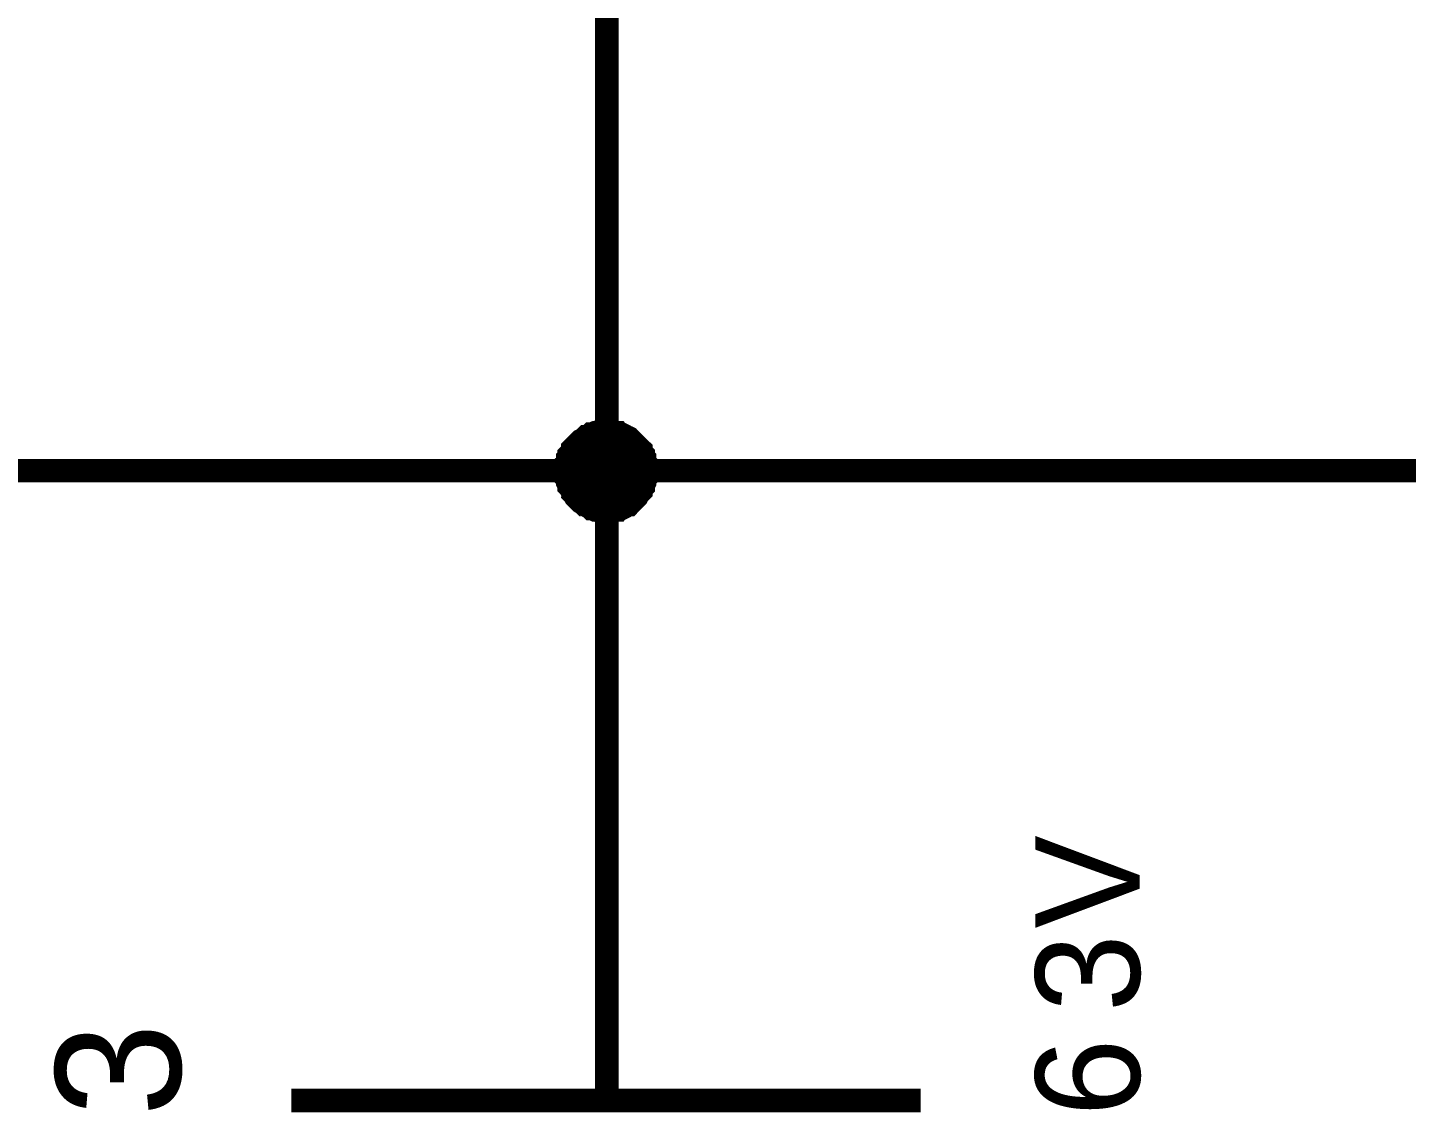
# Model space of a CAD drawing. Header units: millimetres. Extents: x 0 to 420, y 0 to 297.
# Drawn here: x 90.21 to 107.73, y 71.85 to 85.62 of the extents above; entities that cross this region are included whole.
import ezdxf

# ---------------------------------------------------------------- set-up
doc = ezdxf.new("R2010")
doc.units = ezdxf.units.MM
doc.layers.add('Sheet', color=255, linetype='Continuous')

msp = doc.modelspace()

# ---------------------------------------------------------------- linework, layer by layer
at = {"layer": 'Sheet'}
for points, const_width in [([(97.569, 87.497), (97.569, 84.997)], 0.3), ([(97.569, 84.997), (97.569, 79.996)], 0.3), ([(97.055, 79.996), (97.055, 80.029), (97.055, 80.046), (97.055, 80.079), (97.072, 80.095), (97.072, 80.128), (97.072, 80.145), (97.089, 80.162), (97.089, 80.195), (97.105, 80.211), (97.122, 80.228), (97.138, 80.261), (97.138, 80.277), (97.155, 80.294), (97.171, 80.311), (97.188, 80.327), (97.204, 80.344), (97.221, 80.36), (97.238, 80.377), (97.271, 80.393), (97.287, 80.41), (97.304, 80.426), (97.32, 80.426), (97.353, 80.443), (97.37, 80.46), (97.387, 80.46), (97.42, 80.476), (97.436, 80.476), (97.469, 80.476), (97.486, 80.493), (97.519, 80.493), (97.535, 80.493), (97.569, 80.493)], 0.3), ([(97.055, 79.996), (97.055, 80.029), (97.055, 80.046), (97.055, 80.079), (97.072, 80.095), (97.072, 80.128), (97.072, 80.145), (97.089, 80.162), (97.089, 80.195), (97.105, 80.211), (97.122, 80.228), (97.138, 80.261), (97.138, 80.277), (97.155, 80.294), (97.171, 80.311), (97.188, 80.327), (97.204, 80.344), (97.221, 80.36), (97.238, 80.377), (97.271, 80.393), (97.287, 80.41), (97.304, 80.426), (97.32, 80.426), (97.353, 80.443), (97.37, 80.46), (97.387, 80.46), (97.42, 80.476), (97.436, 80.476), (97.469, 80.476), (97.486, 80.493), (97.519, 80.493), (97.535, 80.493), (97.569, 80.493)], 0.3), ([(97.055, 79.996), (97.055, 80.029), (97.055, 80.046), (97.055, 80.079), (97.072, 80.095), (97.072, 80.128), (97.072, 80.145), (97.089, 80.162), (97.089, 80.195), (97.105, 80.211), (97.122, 80.228), (97.138, 80.261), (97.138, 80.277), (97.155, 80.294), (97.171, 80.311), (97.188, 80.327), (97.204, 80.344), (97.221, 80.36), (97.238, 80.377), (97.271, 80.393), (97.287, 80.41), (97.304, 80.426), (97.32, 80.426), (97.353, 80.443), (97.37, 80.46), (97.387, 80.46), (97.42, 80.476), (97.436, 80.476), (97.469, 80.476), (97.486, 80.493), (97.519, 80.493), (97.535, 80.493), (97.569, 80.493)], 0.3), ([(97.055, 79.996), (97.055, 80.029), (97.055, 80.046), (97.055, 80.079), (97.072, 80.095), (97.072, 80.128), (97.072, 80.145), (97.089, 80.162), (97.089, 80.195), (97.105, 80.211), (97.122, 80.228), (97.138, 80.261), (97.138, 80.277), (97.155, 80.294), (97.171, 80.311), (97.188, 80.327), (97.204, 80.344), (97.221, 80.36), (97.238, 80.377), (97.271, 80.393), (97.287, 80.41), (97.304, 80.426), (97.32, 80.426), (97.353, 80.443), (97.37, 80.46), (97.387, 80.46), (97.42, 80.476), (97.436, 80.476), (97.469, 80.476), (97.486, 80.493), (97.519, 80.493), (97.535, 80.493), (97.569, 80.493)], 0.3), ([(97.055, 79.996), (97.055, 80.029), (97.055, 80.046), (97.055, 80.079), (97.072, 80.095), (97.072, 80.128), (97.072, 80.145), (97.089, 80.162), (97.089, 80.195), (97.105, 80.211), (97.122, 80.228), (97.138, 80.261), (97.138, 80.277), (97.155, 80.294), (97.171, 80.311), (97.188, 80.327), (97.204, 80.344), (97.221, 80.36), (97.238, 80.377), (97.271, 80.393), (97.287, 80.41), (97.304, 80.426), (97.32, 80.426), (97.353, 80.443), (97.37, 80.46), (97.387, 80.46), (97.42, 80.476), (97.436, 80.476), (97.469, 80.476), (97.486, 80.493), (97.519, 80.493), (97.535, 80.493), (97.569, 80.493)], 0.3), ([(97.055, 79.996), (97.055, 80.029), (97.055, 80.046), (97.055, 80.079), (97.072, 80.095), (97.072, 80.128), (97.072, 80.145), (97.089, 80.162), (97.089, 80.195), (97.105, 80.211), (97.122, 80.228), (97.138, 80.261), (97.138, 80.277), (97.155, 80.294), (97.171, 80.311), (97.188, 80.327), (97.204, 80.344), (97.221, 80.36), (97.238, 80.377), (97.271, 80.393), (97.287, 80.41), (97.304, 80.426), (97.32, 80.426), (97.353, 80.443), (97.37, 80.46), (97.387, 80.46), (97.42, 80.476), (97.436, 80.476), (97.469, 80.476), (97.486, 80.493), (97.519, 80.493), (97.535, 80.493), (97.569, 80.493)], 0.3), ([(97.569, 80.493), (97.569, 80.493)], 0.3), ([(97.569, 80.493), (97.585, 80.493), (97.618, 80.493), (97.635, 80.493), (97.668, 80.476), (97.684, 80.476), (97.718, 80.476), (97.734, 80.46), (97.751, 80.46), (97.784, 80.443), (97.8, 80.426), (97.817, 80.426), (97.85, 80.41), (97.866, 80.393), (97.883, 80.377), (97.9, 80.36), (97.916, 80.344), (97.933, 80.327), (97.949, 80.311), (97.966, 80.294), (97.982, 80.277), (97.999, 80.261), (97.999, 80.228), (98.015, 80.211), (98.032, 80.195), (98.032, 80.162), (98.049, 80.145), (98.049, 80.128), (98.049, 80.095), (98.065, 80.079), (98.065, 80.046), (98.065, 80.029), (98.065, 79.996)], 0.3), ([(97.569, 80.493), (97.569, 80.493)], 0.3), ([(97.569, 80.493), (97.585, 80.493), (97.618, 80.493), (97.635, 80.493), (97.668, 80.476), (97.684, 80.476), (97.718, 80.476), (97.734, 80.46), (97.751, 80.46), (97.784, 80.443), (97.8, 80.426), (97.817, 80.426), (97.85, 80.41), (97.866, 80.393), (97.883, 80.377), (97.9, 80.36), (97.916, 80.344), (97.933, 80.327), (97.949, 80.311), (97.966, 80.294), (97.982, 80.277), (97.999, 80.261), (97.999, 80.228), (98.015, 80.211), (98.032, 80.195), (98.032, 80.162), (98.049, 80.145), (98.049, 80.128), (98.049, 80.095), (98.065, 80.079), (98.065, 80.046), (98.065, 80.029), (98.065, 79.996)], 0.3), ([(97.569, 80.493), (97.569, 80.493)], 0.3), ([(97.569, 80.493), (97.585, 80.493), (97.618, 80.493), (97.635, 80.493), (97.668, 80.476), (97.684, 80.476), (97.718, 80.476), (97.734, 80.46), (97.751, 80.46), (97.784, 80.443), (97.8, 80.426), (97.817, 80.426), (97.85, 80.41), (97.866, 80.393), (97.883, 80.377), (97.9, 80.36), (97.916, 80.344), (97.933, 80.327), (97.949, 80.311), (97.966, 80.294), (97.982, 80.277), (97.999, 80.261), (97.999, 80.228), (98.015, 80.211), (98.032, 80.195), (98.032, 80.162), (98.049, 80.145), (98.049, 80.128), (98.049, 80.095), (98.065, 80.079), (98.065, 80.046), (98.065, 80.029), (98.065, 79.996)], 0.3), ([(97.569, 80.493), (97.569, 80.493)], 0.3), ([(97.569, 80.493), (97.585, 80.493), (97.618, 80.493), (97.635, 80.493), (97.668, 80.476), (97.684, 80.476), (97.718, 80.476), (97.734, 80.46), (97.751, 80.46), (97.784, 80.443), (97.8, 80.426), (97.817, 80.426), (97.85, 80.41), (97.866, 80.393), (97.883, 80.377), (97.9, 80.36), (97.916, 80.344), (97.933, 80.327), (97.949, 80.311), (97.966, 80.294), (97.982, 80.277), (97.999, 80.261), (97.999, 80.228), (98.015, 80.211), (98.032, 80.195), (98.032, 80.162), (98.049, 80.145), (98.049, 80.128), (98.049, 80.095), (98.065, 80.079), (98.065, 80.046), (98.065, 80.029), (98.065, 79.996)], 0.3), ([(97.569, 80.493), (97.569, 80.493)], 0.3), ([(97.569, 80.493), (97.585, 80.493), (97.618, 80.493), (97.635, 80.493), (97.668, 80.476), (97.684, 80.476), (97.718, 80.476), (97.734, 80.46), (97.751, 80.46), (97.784, 80.443), (97.8, 80.426), (97.817, 80.426), (97.85, 80.41), (97.866, 80.393), (97.883, 80.377), (97.9, 80.36), (97.916, 80.344), (97.933, 80.327), (97.949, 80.311), (97.966, 80.294), (97.982, 80.277), (97.999, 80.261), (97.999, 80.228), (98.015, 80.211), (98.032, 80.195), (98.032, 80.162), (98.049, 80.145), (98.049, 80.128), (98.049, 80.095), (98.065, 80.079), (98.065, 80.046), (98.065, 80.029), (98.065, 79.996)], 0.3), ([(97.569, 80.493), (97.569, 80.493)], 0.3), ([(97.569, 80.493), (97.585, 80.493), (97.618, 80.493), (97.635, 80.493), (97.668, 80.476), (97.684, 80.476), (97.718, 80.476), (97.734, 80.46), (97.751, 80.46), (97.784, 80.443), (97.8, 80.426), (97.817, 80.426), (97.85, 80.41), (97.866, 80.393), (97.883, 80.377), (97.9, 80.36), (97.916, 80.344), (97.933, 80.327), (97.949, 80.311), (97.966, 80.294), (97.982, 80.277), (97.999, 80.261), (97.999, 80.228), (98.015, 80.211), (98.032, 80.195), (98.032, 80.162), (98.049, 80.145), (98.049, 80.128), (98.049, 80.095), (98.065, 80.079), (98.065, 80.046), (98.065, 80.029), (98.065, 79.996)], 0.3), ([(97.055, 79.996), (97.055, 80.029), (97.055, 80.046), (97.055, 80.079), (97.072, 80.095), (97.072, 80.128), (97.072, 80.145), (97.089, 80.162), (97.089, 80.195), (97.105, 80.211), (97.122, 80.228), (97.138, 80.261), (97.138, 80.277), (97.155, 80.294), (97.171, 80.311), (97.188, 80.327), (97.204, 80.344), (97.221, 80.36), (97.238, 80.377), (97.271, 80.393), (97.287, 80.41), (97.304, 80.426), (97.32, 80.426), (97.353, 80.443), (97.37, 80.46), (97.387, 80.46), (97.42, 80.476), (97.436, 80.476), (97.469, 80.476), (97.486, 80.493), (97.519, 80.493), (97.535, 80.493), (97.569, 80.493)], 0.0991), ([(97.055, 79.996), (97.055, 80.029), (97.055, 80.046), (97.055, 80.079), (97.072, 80.095), (97.072, 80.128), (97.072, 80.145), (97.089, 80.162), (97.089, 80.195), (97.105, 80.211), (97.122, 80.228), (97.138, 80.261), (97.138, 80.277), (97.155, 80.294), (97.171, 80.311), (97.188, 80.327), (97.204, 80.344), (97.221, 80.36), (97.238, 80.377), (97.271, 80.393), (97.287, 80.41), (97.304, 80.426), (97.32, 80.426), (97.353, 80.443), (97.37, 80.46), (97.387, 80.46), (97.42, 80.476), (97.436, 80.476), (97.469, 80.476), (97.486, 80.493), (97.519, 80.493), (97.535, 80.493), (97.569, 80.493)], 0.0991), ([(97.055, 79.996), (97.055, 80.029), (97.055, 80.046), (97.055, 80.079), (97.072, 80.095), (97.072, 80.128), (97.072, 80.145), (97.089, 80.162), (97.089, 80.195), (97.105, 80.211), (97.122, 80.228), (97.138, 80.261), (97.138, 80.277), (97.155, 80.294), (97.171, 80.311), (97.188, 80.327), (97.204, 80.344), (97.221, 80.36), (97.238, 80.377), (97.271, 80.393), (97.287, 80.41), (97.304, 80.426), (97.32, 80.426), (97.353, 80.443), (97.37, 80.46), (97.387, 80.46), (97.42, 80.476), (97.436, 80.476), (97.469, 80.476), (97.486, 80.493), (97.519, 80.493), (97.535, 80.493), (97.569, 80.493)], 0.0991), ([(97.055, 79.996), (97.055, 80.029), (97.055, 80.046), (97.055, 80.079), (97.072, 80.095), (97.072, 80.128), (97.072, 80.145), (97.089, 80.162), (97.089, 80.195), (97.105, 80.211), (97.122, 80.228), (97.138, 80.261), (97.138, 80.277), (97.155, 80.294), (97.171, 80.311), (97.188, 80.327), (97.204, 80.344), (97.221, 80.36), (97.238, 80.377), (97.271, 80.393), (97.287, 80.41), (97.304, 80.426), (97.32, 80.426), (97.353, 80.443), (97.37, 80.46), (97.387, 80.46), (97.42, 80.476), (97.436, 80.476), (97.469, 80.476), (97.486, 80.493), (97.519, 80.493), (97.535, 80.493), (97.569, 80.493)], 0.0991), ([(97.055, 79.996), (97.055, 80.029), (97.055, 80.046), (97.055, 80.079), (97.072, 80.095), (97.072, 80.128), (97.072, 80.145), (97.089, 80.162), (97.089, 80.195), (97.105, 80.211), (97.122, 80.228), (97.138, 80.261), (97.138, 80.277), (97.155, 80.294), (97.171, 80.311), (97.188, 80.327), (97.204, 80.344), (97.221, 80.36), (97.238, 80.377), (97.271, 80.393), (97.287, 80.41), (97.304, 80.426), (97.32, 80.426), (97.353, 80.443), (97.37, 80.46), (97.387, 80.46), (97.42, 80.476), (97.436, 80.476), (97.469, 80.476), (97.486, 80.493), (97.519, 80.493), (97.535, 80.493), (97.569, 80.493)], 0.0991), ([(97.055, 79.996), (97.055, 80.029), (97.055, 80.046), (97.055, 80.079), (97.072, 80.095), (97.072, 80.128), (97.072, 80.145), (97.089, 80.162), (97.089, 80.195), (97.105, 80.211), (97.122, 80.228), (97.138, 80.261), (97.138, 80.277), (97.155, 80.294), (97.171, 80.311), (97.188, 80.327), (97.204, 80.344), (97.221, 80.36), (97.238, 80.377), (97.271, 80.393), (97.287, 80.41), (97.304, 80.426), (97.32, 80.426), (97.353, 80.443), (97.37, 80.46), (97.387, 80.46), (97.42, 80.476), (97.436, 80.476), (97.469, 80.476), (97.486, 80.493), (97.519, 80.493), (97.535, 80.493), (97.569, 80.493)], 0.0991), ([(97.569, 80.493), (97.569, 80.493)], 0.0991), ([(97.569, 80.493), (97.585, 80.493), (97.618, 80.493), (97.635, 80.493), (97.668, 80.476), (97.684, 80.476), (97.718, 80.476), (97.734, 80.46), (97.751, 80.46), (97.784, 80.443), (97.8, 80.426), (97.817, 80.426), (97.85, 80.41), (97.866, 80.393), (97.883, 80.377), (97.9, 80.36), (97.916, 80.344), (97.933, 80.327), (97.949, 80.311), (97.966, 80.294), (97.982, 80.277), (97.999, 80.261), (97.999, 80.228), (98.015, 80.211), (98.032, 80.195), (98.032, 80.162), (98.049, 80.145), (98.049, 80.128), (98.049, 80.095), (98.065, 80.079), (98.065, 80.046), (98.065, 80.029), (98.065, 79.996)], 0.0991), ([(97.569, 80.493), (97.569, 80.493)], 0.0991), ([(97.569, 80.493), (97.585, 80.493), (97.618, 80.493), (97.635, 80.493), (97.668, 80.476), (97.684, 80.476), (97.718, 80.476), (97.734, 80.46), (97.751, 80.46), (97.784, 80.443), (97.8, 80.426), (97.817, 80.426), (97.85, 80.41), (97.866, 80.393), (97.883, 80.377), (97.9, 80.36), (97.916, 80.344), (97.933, 80.327), (97.949, 80.311), (97.966, 80.294), (97.982, 80.277), (97.999, 80.261), (97.999, 80.228), (98.015, 80.211), (98.032, 80.195), (98.032, 80.162), (98.049, 80.145), (98.049, 80.128), (98.049, 80.095), (98.065, 80.079), (98.065, 80.046), (98.065, 80.029), (98.065, 79.996)], 0.0991), ([(97.569, 80.493), (97.569, 80.493)], 0.0991), ([(97.569, 80.493), (97.585, 80.493), (97.618, 80.493), (97.635, 80.493), (97.668, 80.476), (97.684, 80.476), (97.718, 80.476), (97.734, 80.46), (97.751, 80.46), (97.784, 80.443), (97.8, 80.426), (97.817, 80.426), (97.85, 80.41), (97.866, 80.393), (97.883, 80.377), (97.9, 80.36), (97.916, 80.344), (97.933, 80.327), (97.949, 80.311), (97.966, 80.294), (97.982, 80.277), (97.999, 80.261), (97.999, 80.228), (98.015, 80.211), (98.032, 80.195), (98.032, 80.162), (98.049, 80.145), (98.049, 80.128), (98.049, 80.095), (98.065, 80.079), (98.065, 80.046), (98.065, 80.029), (98.065, 79.996)], 0.0991), ([(97.569, 80.493), (97.569, 80.493)], 0.0991), ([(97.569, 80.493), (97.585, 80.493), (97.618, 80.493), (97.635, 80.493), (97.668, 80.476), (97.684, 80.476), (97.718, 80.476), (97.734, 80.46), (97.751, 80.46), (97.784, 80.443), (97.8, 80.426), (97.817, 80.426), (97.85, 80.41), (97.866, 80.393), (97.883, 80.377), (97.9, 80.36), (97.916, 80.344), (97.933, 80.327), (97.949, 80.311), (97.966, 80.294), (97.982, 80.277), (97.999, 80.261), (97.999, 80.228), (98.015, 80.211), (98.032, 80.195), (98.032, 80.162), (98.049, 80.145), (98.049, 80.128), (98.049, 80.095), (98.065, 80.079), (98.065, 80.046), (98.065, 80.029), (98.065, 79.996)], 0.0991), ([(97.569, 80.493), (97.569, 80.493)], 0.0991), ([(97.569, 80.493), (97.585, 80.493), (97.618, 80.493), (97.635, 80.493), (97.668, 80.476), (97.684, 80.476), (97.718, 80.476), (97.734, 80.46), (97.751, 80.46), (97.784, 80.443), (97.8, 80.426), (97.817, 80.426), (97.85, 80.41), (97.866, 80.393), (97.883, 80.377), (97.9, 80.36), (97.916, 80.344), (97.933, 80.327), (97.949, 80.311), (97.966, 80.294), (97.982, 80.277), (97.999, 80.261), (97.999, 80.228), (98.015, 80.211), (98.032, 80.195), (98.032, 80.162), (98.049, 80.145), (98.049, 80.128), (98.049, 80.095), (98.065, 80.079), (98.065, 80.046), (98.065, 80.029), (98.065, 79.996)], 0.0991), ([(97.569, 80.493), (97.569, 80.493)], 0.0991), ([(97.569, 80.493), (97.585, 80.493), (97.618, 80.493), (97.635, 80.493), (97.668, 80.476), (97.684, 80.476), (97.718, 80.476), (97.734, 80.46), (97.751, 80.46), (97.784, 80.443), (97.8, 80.426), (97.817, 80.426), (97.85, 80.41), (97.866, 80.393), (97.883, 80.377), (97.9, 80.36), (97.916, 80.344), (97.933, 80.327), (97.949, 80.311), (97.966, 80.294), (97.982, 80.277), (97.999, 80.261), (97.999, 80.228), (98.015, 80.211), (98.032, 80.195), (98.032, 80.162), (98.049, 80.145), (98.049, 80.128), (98.049, 80.095), (98.065, 80.079), (98.065, 80.046), (98.065, 80.029), (98.065, 79.996)], 0.0991), ([(97.569, 74.995), (97.569, 79.996), (72.576, 79.996)], 0.3), ([(97.569, 79.483), (97.535, 79.483), (97.519, 79.483), (97.486, 79.483), (97.469, 79.499), (97.436, 79.499), (97.42, 79.499), (97.387, 79.516), (97.37, 79.516), (97.353, 79.532), (97.32, 79.549), (97.304, 79.565), (97.287, 79.565), (97.271, 79.582), (97.238, 79.599), (97.221, 79.615), (97.204, 79.632), (97.188, 79.648), (97.171, 79.665), (97.155, 79.698), (97.138, 79.714), (97.138, 79.731), (97.122, 79.748), (97.105, 79.781), (97.089, 79.797), (97.089, 79.814), (97.072, 79.847), (97.072, 79.863), (97.072, 79.897), (97.055, 79.913), (97.055, 79.946), (97.055, 79.963), (97.055, 79.996)], 0.3), ([(97.055, 79.996), (97.055, 79.996)], 0.3), ([(97.569, 79.483), (97.535, 79.483), (97.519, 79.483), (97.486, 79.483), (97.469, 79.499), (97.436, 79.499), (97.42, 79.499), (97.387, 79.516), (97.37, 79.516), (97.353, 79.532), (97.32, 79.549), (97.304, 79.565), (97.287, 79.565), (97.271, 79.582), (97.238, 79.599), (97.221, 79.615), (97.204, 79.632), (97.188, 79.648), (97.171, 79.665), (97.155, 79.698), (97.138, 79.714), (97.138, 79.731), (97.122, 79.748), (97.105, 79.781), (97.089, 79.797), (97.089, 79.814), (97.072, 79.847), (97.072, 79.863), (97.072, 79.897), (97.055, 79.913), (97.055, 79.946), (97.055, 79.963), (97.055, 79.996)], 0.3), ([(97.055, 79.996), (97.055, 79.996)], 0.3), ([(97.569, 79.483), (97.535, 79.483), (97.519, 79.483), (97.486, 79.483), (97.469, 79.499), (97.436, 79.499), (97.42, 79.499), (97.387, 79.516), (97.37, 79.516), (97.353, 79.532), (97.32, 79.549), (97.304, 79.565), (97.287, 79.565), (97.271, 79.582), (97.238, 79.599), (97.221, 79.615), (97.204, 79.632), (97.188, 79.648), (97.171, 79.665), (97.155, 79.698), (97.138, 79.714), (97.138, 79.731), (97.122, 79.748), (97.105, 79.781), (97.089, 79.797), (97.089, 79.814), (97.072, 79.847), (97.072, 79.863), (97.072, 79.897), (97.055, 79.913), (97.055, 79.946), (97.055, 79.963), (97.055, 79.996)], 0.3), ([(97.055, 79.996), (97.055, 79.996)], 0.3), ([(97.569, 79.483), (97.535, 79.483), (97.519, 79.483), (97.486, 79.483), (97.469, 79.499), (97.436, 79.499), (97.42, 79.499), (97.387, 79.516), (97.37, 79.516), (97.353, 79.532), (97.32, 79.549), (97.304, 79.565), (97.287, 79.565), (97.271, 79.582), (97.238, 79.599), (97.221, 79.615), (97.204, 79.632), (97.188, 79.648), (97.171, 79.665), (97.155, 79.698), (97.138, 79.714), (97.138, 79.731), (97.122, 79.748), (97.105, 79.781), (97.089, 79.797), (97.089, 79.814), (97.072, 79.847), (97.072, 79.863), (97.072, 79.897), (97.055, 79.913), (97.055, 79.946), (97.055, 79.963), (97.055, 79.996)], 0.3), ([(97.055, 79.996), (97.055, 79.996)], 0.3), ([(97.569, 79.483), (97.535, 79.483), (97.519, 79.483), (97.486, 79.483), (97.469, 79.499), (97.436, 79.499), (97.42, 79.499), (97.387, 79.516), (97.37, 79.516), (97.353, 79.532), (97.32, 79.549), (97.304, 79.565), (97.287, 79.565), (97.271, 79.582), (97.238, 79.599), (97.221, 79.615), (97.204, 79.632), (97.188, 79.648), (97.171, 79.665), (97.155, 79.698), (97.138, 79.714), (97.138, 79.731), (97.122, 79.748), (97.105, 79.781), (97.089, 79.797), (97.089, 79.814), (97.072, 79.847), (97.072, 79.863), (97.072, 79.897), (97.055, 79.913), (97.055, 79.946), (97.055, 79.963), (97.055, 79.996)], 0.3), ([(97.055, 79.996), (97.055, 79.996)], 0.3), ([(97.569, 79.483), (97.535, 79.483), (97.519, 79.483), (97.486, 79.483), (97.469, 79.499), (97.436, 79.499), (97.42, 79.499), (97.387, 79.516), (97.37, 79.516), (97.353, 79.532), (97.32, 79.549), (97.304, 79.565), (97.287, 79.565), (97.271, 79.582), (97.238, 79.599), (97.221, 79.615), (97.204, 79.632), (97.188, 79.648), (97.171, 79.665), (97.155, 79.698), (97.138, 79.714), (97.138, 79.731), (97.122, 79.748), (97.105, 79.781), (97.089, 79.797), (97.089, 79.814), (97.072, 79.847), (97.072, 79.863), (97.072, 79.897), (97.055, 79.913), (97.055, 79.946), (97.055, 79.963), (97.055, 79.996)], 0.3), ([(97.055, 79.996), (97.055, 79.996)], 0.3), ([(97.569, 79.483), (97.535, 79.483), (97.519, 79.483), (97.486, 79.483), (97.469, 79.499), (97.436, 79.499), (97.42, 79.499), (97.387, 79.516), (97.37, 79.516), (97.353, 79.532), (97.32, 79.549), (97.304, 79.565), (97.287, 79.565), (97.271, 79.582), (97.238, 79.599), (97.221, 79.615), (97.204, 79.632), (97.188, 79.648), (97.171, 79.665), (97.155, 79.698), (97.138, 79.714), (97.138, 79.731), (97.122, 79.748), (97.105, 79.781), (97.089, 79.797), (97.089, 79.814), (97.072, 79.847), (97.072, 79.863), (97.072, 79.897), (97.055, 79.913), (97.055, 79.946), (97.055, 79.963), (97.055, 79.996)], 0.0991), ([(97.055, 79.996), (97.055, 79.996)], 0.0991), ([(97.569, 79.483), (97.535, 79.483), (97.519, 79.483), (97.486, 79.483), (97.469, 79.499), (97.436, 79.499), (97.42, 79.499), (97.387, 79.516), (97.37, 79.516), (97.353, 79.532), (97.32, 79.549), (97.304, 79.565), (97.287, 79.565), (97.271, 79.582), (97.238, 79.599), (97.221, 79.615), (97.204, 79.632), (97.188, 79.648), (97.171, 79.665), (97.155, 79.698), (97.138, 79.714), (97.138, 79.731), (97.122, 79.748), (97.105, 79.781), (97.089, 79.797), (97.089, 79.814), (97.072, 79.847), (97.072, 79.863), (97.072, 79.897), (97.055, 79.913), (97.055, 79.946), (97.055, 79.963), (97.055, 79.996)], 0.0991), ([(97.055, 79.996), (97.055, 79.996)], 0.0991), ([(97.569, 79.483), (97.535, 79.483), (97.519, 79.483), (97.486, 79.483), (97.469, 79.499), (97.436, 79.499), (97.42, 79.499), (97.387, 79.516), (97.37, 79.516), (97.353, 79.532), (97.32, 79.549), (97.304, 79.565), (97.287, 79.565), (97.271, 79.582), (97.238, 79.599), (97.221, 79.615), (97.204, 79.632), (97.188, 79.648), (97.171, 79.665), (97.155, 79.698), (97.138, 79.714), (97.138, 79.731), (97.122, 79.748), (97.105, 79.781), (97.089, 79.797), (97.089, 79.814), (97.072, 79.847), (97.072, 79.863), (97.072, 79.897), (97.055, 79.913), (97.055, 79.946), (97.055, 79.963), (97.055, 79.996)], 0.0991), ([(97.055, 79.996), (97.055, 79.996)], 0.0991), ([(97.569, 79.483), (97.535, 79.483), (97.519, 79.483), (97.486, 79.483), (97.469, 79.499), (97.436, 79.499), (97.42, 79.499), (97.387, 79.516), (97.37, 79.516), (97.353, 79.532), (97.32, 79.549), (97.304, 79.565), (97.287, 79.565), (97.271, 79.582), (97.238, 79.599), (97.221, 79.615), (97.204, 79.632), (97.188, 79.648), (97.171, 79.665), (97.155, 79.698), (97.138, 79.714), (97.138, 79.731), (97.122, 79.748), (97.105, 79.781), (97.089, 79.797), (97.089, 79.814), (97.072, 79.847), (97.072, 79.863), (97.072, 79.897), (97.055, 79.913), (97.055, 79.946), (97.055, 79.963), (97.055, 79.996)], 0.0991), ([(97.055, 79.996), (97.055, 79.996)], 0.0991), ([(97.569, 79.483), (97.535, 79.483), (97.519, 79.483), (97.486, 79.483), (97.469, 79.499), (97.436, 79.499), (97.42, 79.499), (97.387, 79.516), (97.37, 79.516), (97.353, 79.532), (97.32, 79.549), (97.304, 79.565), (97.287, 79.565), (97.271, 79.582), (97.238, 79.599), (97.221, 79.615), (97.204, 79.632), (97.188, 79.648), (97.171, 79.665), (97.155, 79.698), (97.138, 79.714), (97.138, 79.731), (97.122, 79.748), (97.105, 79.781), (97.089, 79.797), (97.089, 79.814), (97.072, 79.847), (97.072, 79.863), (97.072, 79.897), (97.055, 79.913), (97.055, 79.946), (97.055, 79.963), (97.055, 79.996)], 0.0991), ([(97.055, 79.996), (97.055, 79.996)], 0.0991), ([(97.569, 79.483), (97.535, 79.483), (97.519, 79.483), (97.486, 79.483), (97.469, 79.499), (97.436, 79.499), (97.42, 79.499), (97.387, 79.516), (97.37, 79.516), (97.353, 79.532), (97.32, 79.549), (97.304, 79.565), (97.287, 79.565), (97.271, 79.582), (97.238, 79.599), (97.221, 79.615), (97.204, 79.632), (97.188, 79.648), (97.171, 79.665), (97.155, 79.698), (97.138, 79.714), (97.138, 79.731), (97.122, 79.748), (97.105, 79.781), (97.089, 79.797), (97.089, 79.814), (97.072, 79.847), (97.072, 79.863), (97.072, 79.897), (97.055, 79.913), (97.055, 79.946), (97.055, 79.963), (97.055, 79.996)], 0.0991), ([(97.055, 79.996), (97.055, 79.996)], 0.0991), ([(97.569, 79.996), (132.541, 79.996)], 0.3), ([(98.065, 79.996), (98.065, 79.963), (98.065, 79.946), (98.065, 79.913), (98.049, 79.897), (98.049, 79.863), (98.049, 79.847), (98.032, 79.814), (98.032, 79.797), (98.015, 79.781), (97.999, 79.748), (97.999, 79.731), (97.982, 79.714), (97.966, 79.698), (97.949, 79.665), (97.933, 79.648), (97.916, 79.632), (97.9, 79.615), (97.883, 79.599), (97.866, 79.582), (97.85, 79.565), (97.817, 79.565), (97.8, 79.549), (97.784, 79.532), (97.751, 79.516), (97.734, 79.516), (97.718, 79.499), (97.684, 79.499), (97.668, 79.499), (97.635, 79.483), (97.618, 79.483), (97.585, 79.483), (97.569, 79.483)], 0.3), ([(98.065, 79.996), (98.065, 79.963), (98.065, 79.946), (98.065, 79.913), (98.049, 79.897), (98.049, 79.863), (98.049, 79.847), (98.032, 79.814), (98.032, 79.797), (98.015, 79.781), (97.999, 79.748), (97.999, 79.731), (97.982, 79.714), (97.966, 79.698), (97.949, 79.665), (97.933, 79.648), (97.916, 79.632), (97.9, 79.615), (97.883, 79.599), (97.866, 79.582), (97.85, 79.565), (97.817, 79.565), (97.8, 79.549), (97.784, 79.532), (97.751, 79.516), (97.734, 79.516), (97.718, 79.499), (97.684, 79.499), (97.668, 79.499), (97.635, 79.483), (97.618, 79.483), (97.585, 79.483), (97.569, 79.483)], 0.3), ([(98.065, 79.996), (98.065, 79.963), (98.065, 79.946), (98.065, 79.913), (98.049, 79.897), (98.049, 79.863), (98.049, 79.847), (98.032, 79.814), (98.032, 79.797), (98.015, 79.781), (97.999, 79.748), (97.999, 79.731), (97.982, 79.714), (97.966, 79.698), (97.949, 79.665), (97.933, 79.648), (97.916, 79.632), (97.9, 79.615), (97.883, 79.599), (97.866, 79.582), (97.85, 79.565), (97.817, 79.565), (97.8, 79.549), (97.784, 79.532), (97.751, 79.516), (97.734, 79.516), (97.718, 79.499), (97.684, 79.499), (97.668, 79.499), (97.635, 79.483), (97.618, 79.483), (97.585, 79.483), (97.569, 79.483)], 0.3), ([(98.065, 79.996), (98.065, 79.963), (98.065, 79.946), (98.065, 79.913), (98.049, 79.897), (98.049, 79.863), (98.049, 79.847), (98.032, 79.814), (98.032, 79.797), (98.015, 79.781), (97.999, 79.748), (97.999, 79.731), (97.982, 79.714), (97.966, 79.698), (97.949, 79.665), (97.933, 79.648), (97.916, 79.632), (97.9, 79.615), (97.883, 79.599), (97.866, 79.582), (97.85, 79.565), (97.817, 79.565), (97.8, 79.549), (97.784, 79.532), (97.751, 79.516), (97.734, 79.516), (97.718, 79.499), (97.684, 79.499), (97.668, 79.499), (97.635, 79.483), (97.618, 79.483), (97.585, 79.483), (97.569, 79.483)], 0.3), ([(98.065, 79.996), (98.065, 79.963), (98.065, 79.946), (98.065, 79.913), (98.049, 79.897), (98.049, 79.863), (98.049, 79.847), (98.032, 79.814), (98.032, 79.797), (98.015, 79.781), (97.999, 79.748), (97.999, 79.731), (97.982, 79.714), (97.966, 79.698), (97.949, 79.665), (97.933, 79.648), (97.916, 79.632), (97.9, 79.615), (97.883, 79.599), (97.866, 79.582), (97.85, 79.565), (97.817, 79.565), (97.8, 79.549), (97.784, 79.532), (97.751, 79.516), (97.734, 79.516), (97.718, 79.499), (97.684, 79.499), (97.668, 79.499), (97.635, 79.483), (97.618, 79.483), (97.585, 79.483), (97.569, 79.483)], 0.3), ([(98.065, 79.996), (98.065, 79.963), (98.065, 79.946), (98.065, 79.913), (98.049, 79.897), (98.049, 79.863), (98.049, 79.847), (98.032, 79.814), (98.032, 79.797), (98.015, 79.781), (97.999, 79.748), (97.999, 79.731), (97.982, 79.714), (97.966, 79.698), (97.949, 79.665), (97.933, 79.648), (97.916, 79.632), (97.9, 79.615), (97.883, 79.599), (97.866, 79.582), (97.85, 79.565), (97.817, 79.565), (97.8, 79.549), (97.784, 79.532), (97.751, 79.516), (97.734, 79.516), (97.718, 79.499), (97.684, 79.499), (97.668, 79.499), (97.635, 79.483), (97.618, 79.483), (97.585, 79.483), (97.569, 79.483)], 0.3), ([(98.065, 79.996), (98.065, 79.963), (98.065, 79.946), (98.065, 79.913), (98.049, 79.897), (98.049, 79.863), (98.049, 79.847), (98.032, 79.814), (98.032, 79.797), (98.015, 79.781), (97.999, 79.748), (97.999, 79.731), (97.982, 79.714), (97.966, 79.698), (97.949, 79.665), (97.933, 79.648), (97.916, 79.632), (97.9, 79.615), (97.883, 79.599), (97.866, 79.582), (97.85, 79.565), (97.817, 79.565), (97.8, 79.549), (97.784, 79.532), (97.751, 79.516), (97.734, 79.516), (97.718, 79.499), (97.684, 79.499), (97.668, 79.499), (97.635, 79.483), (97.618, 79.483), (97.585, 79.483), (97.569, 79.483)], 0.0991), ([(98.065, 79.996), (98.065, 79.963), (98.065, 79.946), (98.065, 79.913), (98.049, 79.897), (98.049, 79.863), (98.049, 79.847), (98.032, 79.814), (98.032, 79.797), (98.015, 79.781), (97.999, 79.748), (97.999, 79.731), (97.982, 79.714), (97.966, 79.698), (97.949, 79.665), (97.933, 79.648), (97.916, 79.632), (97.9, 79.615), (97.883, 79.599), (97.866, 79.582), (97.85, 79.565), (97.817, 79.565), (97.8, 79.549), (97.784, 79.532), (97.751, 79.516), (97.734, 79.516), (97.718, 79.499), (97.684, 79.499), (97.668, 79.499), (97.635, 79.483), (97.618, 79.483), (97.585, 79.483), (97.569, 79.483)], 0.0991), ([(98.065, 79.996), (98.065, 79.963), (98.065, 79.946), (98.065, 79.913), (98.049, 79.897), (98.049, 79.863), (98.049, 79.847), (98.032, 79.814), (98.032, 79.797), (98.015, 79.781), (97.999, 79.748), (97.999, 79.731), (97.982, 79.714), (97.966, 79.698), (97.949, 79.665), (97.933, 79.648), (97.916, 79.632), (97.9, 79.615), (97.883, 79.599), (97.866, 79.582), (97.85, 79.565), (97.817, 79.565), (97.8, 79.549), (97.784, 79.532), (97.751, 79.516), (97.734, 79.516), (97.718, 79.499), (97.684, 79.499), (97.668, 79.499), (97.635, 79.483), (97.618, 79.483), (97.585, 79.483), (97.569, 79.483)], 0.0991), ([(98.065, 79.996), (98.065, 79.963), (98.065, 79.946), (98.065, 79.913), (98.049, 79.897), (98.049, 79.863), (98.049, 79.847), (98.032, 79.814), (98.032, 79.797), (98.015, 79.781), (97.999, 79.748), (97.999, 79.731), (97.982, 79.714), (97.966, 79.698), (97.949, 79.665), (97.933, 79.648), (97.916, 79.632), (97.9, 79.615), (97.883, 79.599), (97.866, 79.582), (97.85, 79.565), (97.817, 79.565), (97.8, 79.549), (97.784, 79.532), (97.751, 79.516), (97.734, 79.516), (97.718, 79.499), (97.684, 79.499), (97.668, 79.499), (97.635, 79.483), (97.618, 79.483), (97.585, 79.483), (97.569, 79.483)], 0.0991), ([(98.065, 79.996), (98.065, 79.963), (98.065, 79.946), (98.065, 79.913), (98.049, 79.897), (98.049, 79.863), (98.049, 79.847), (98.032, 79.814), (98.032, 79.797), (98.015, 79.781), (97.999, 79.748), (97.999, 79.731), (97.982, 79.714), (97.966, 79.698), (97.949, 79.665), (97.933, 79.648), (97.916, 79.632), (97.9, 79.615), (97.883, 79.599), (97.866, 79.582), (97.85, 79.565), (97.817, 79.565), (97.8, 79.549), (97.784, 79.532), (97.751, 79.516), (97.734, 79.516), (97.718, 79.499), (97.684, 79.499), (97.668, 79.499), (97.635, 79.483), (97.618, 79.483), (97.585, 79.483), (97.569, 79.483)], 0.0991), ([(98.065, 79.996), (98.065, 79.963), (98.065, 79.946), (98.065, 79.913), (98.049, 79.897), (98.049, 79.863), (98.049, 79.847), (98.032, 79.814), (98.032, 79.797), (98.015, 79.781), (97.999, 79.748), (97.999, 79.731), (97.982, 79.714), (97.966, 79.698), (97.949, 79.665), (97.933, 79.648), (97.916, 79.632), (97.9, 79.615), (97.883, 79.599), (97.866, 79.582), (97.85, 79.565), (97.817, 79.565), (97.8, 79.549), (97.784, 79.532), (97.751, 79.516), (97.734, 79.516), (97.718, 79.499), (97.684, 79.499), (97.668, 79.499), (97.635, 79.483), (97.618, 79.483), (97.585, 79.483), (97.569, 79.483)], 0.0991), ([(98.065, 79.996), (98.065, 79.996), (98.065, 79.996), (98.065, 79.996), (98.065, 79.996), (98.065, 79.996), (98.065, 79.996), (98.065, 79.996), (98.065, 79.996), (98.065, 79.996), (98.065, 79.996), (98.065, 79.996), (98.065, 79.996), (98.065, 79.996), (98.065, 79.996), (98.065, 79.996), (98.065, 79.996), (98.065, 79.996), (98.065, 79.996), (98.065, 79.996), (98.065, 79.996), (98.065, 79.996), (98.065, 79.996), (98.065, 79.996), (98.065, 79.996), (98.065, 79.996), (98.065, 79.996), (98.065, 79.996), (98.065, 79.996), (98.065, 79.996), (98.065, 79.996), (98.065, 79.996), (98.065, 79.996)], 0.3), ([(98.065, 79.996), (98.065, 79.996)], 0.3), ([(98.065, 79.996), (98.065, 79.996), (98.065, 79.996), (98.065, 79.996), (98.065, 79.996), (98.065, 79.996), (98.065, 79.996), (98.065, 79.996), (98.065, 79.996), (98.065, 79.996), (98.065, 79.996), (98.065, 79.996), (98.065, 79.996), (98.065, 79.996), (98.065, 79.996), (98.065, 79.996), (98.065, 79.996), (98.065, 79.996), (98.065, 79.996), (98.065, 79.996), (98.065, 79.996), (98.065, 79.996), (98.065, 79.996), (98.065, 79.996), (98.065, 79.996), (98.065, 79.996), (98.065, 79.996), (98.065, 79.996), (98.065, 79.996), (98.065, 79.996), (98.065, 79.996), (98.065, 79.996), (98.065, 79.996)], 0.3), ([(98.065, 79.996), (98.065, 79.996)], 0.3), ([(98.065, 79.996), (98.065, 79.996), (98.065, 79.996), (98.065, 79.996), (98.065, 79.996), (98.065, 79.996), (98.065, 79.996), (98.065, 79.996), (98.065, 79.996), (98.065, 79.996), (98.065, 79.996), (98.065, 79.996), (98.065, 79.996), (98.065, 79.996), (98.065, 79.996), (98.065, 79.996), (98.065, 79.996), (98.065, 79.996), (98.065, 79.996), (98.065, 79.996), (98.065, 79.996), (98.065, 79.996), (98.065, 79.996), (98.065, 79.996), (98.065, 79.996), (98.065, 79.996), (98.065, 79.996), (98.065, 79.996), (98.065, 79.996), (98.065, 79.996), (98.065, 79.996), (98.065, 79.996), (98.065, 79.996)], 0.3), ([(98.065, 79.996), (98.065, 79.996)], 0.3), ([(98.065, 79.996), (98.065, 79.996), (98.065, 79.996), (98.065, 79.996), (98.065, 79.996), (98.065, 79.996), (98.065, 79.996), (98.065, 79.996), (98.065, 79.996), (98.065, 79.996), (98.065, 79.996), (98.065, 79.996), (98.065, 79.996), (98.065, 79.996), (98.065, 79.996), (98.065, 79.996), (98.065, 79.996), (98.065, 79.996), (98.065, 79.996), (98.065, 79.996), (98.065, 79.996), (98.065, 79.996), (98.065, 79.996), (98.065, 79.996), (98.065, 79.996), (98.065, 79.996), (98.065, 79.996), (98.065, 79.996), (98.065, 79.996), (98.065, 79.996), (98.065, 79.996), (98.065, 79.996), (98.065, 79.996)], 0.3), ([(98.065, 79.996), (98.065, 79.996)], 0.3), ([(98.065, 79.996), (98.065, 79.996), (98.065, 79.996), (98.065, 79.996), (98.065, 79.996), (98.065, 79.996), (98.065, 79.996), (98.065, 79.996), (98.065, 79.996), (98.065, 79.996), (98.065, 79.996), (98.065, 79.996), (98.065, 79.996), (98.065, 79.996), (98.065, 79.996), (98.065, 79.996), (98.065, 79.996), (98.065, 79.996), (98.065, 79.996), (98.065, 79.996), (98.065, 79.996), (98.065, 79.996), (98.065, 79.996), (98.065, 79.996), (98.065, 79.996), (98.065, 79.996), (98.065, 79.996), (98.065, 79.996), (98.065, 79.996), (98.065, 79.996), (98.065, 79.996), (98.065, 79.996), (98.065, 79.996)], 0.3), ([(98.065, 79.996), (98.065, 79.996)], 0.3), ([(98.065, 79.996), (98.065, 79.996), (98.065, 79.996), (98.065, 79.996), (98.065, 79.996), (98.065, 79.996), (98.065, 79.996), (98.065, 79.996), (98.065, 79.996), (98.065, 79.996), (98.065, 79.996), (98.065, 79.996), (98.065, 79.996), (98.065, 79.996), (98.065, 79.996), (98.065, 79.996), (98.065, 79.996), (98.065, 79.996), (98.065, 79.996), (98.065, 79.996), (98.065, 79.996), (98.065, 79.996), (98.065, 79.996), (98.065, 79.996), (98.065, 79.996), (98.065, 79.996), (98.065, 79.996), (98.065, 79.996), (98.065, 79.996), (98.065, 79.996), (98.065, 79.996), (98.065, 79.996), (98.065, 79.996)], 0.3), ([(98.065, 79.996), (98.065, 79.996)], 0.3), ([(98.065, 79.996), (98.065, 79.996), (98.065, 79.996), (98.065, 79.996), (98.065, 79.996), (98.065, 79.996), (98.065, 79.996), (98.065, 79.996), (98.065, 79.996), (98.065, 79.996), (98.065, 79.996), (98.065, 79.996), (98.065, 79.996), (98.065, 79.996), (98.065, 79.996), (98.065, 79.996), (98.065, 79.996), (98.065, 79.996), (98.065, 79.996), (98.065, 79.996), (98.065, 79.996), (98.065, 79.996), (98.065, 79.996), (98.065, 79.996), (98.065, 79.996), (98.065, 79.996), (98.065, 79.996), (98.065, 79.996), (98.065, 79.996), (98.065, 79.996), (98.065, 79.996), (98.065, 79.996), (98.065, 79.996)], 0.0991), ([(98.065, 79.996), (98.065, 79.996)], 0.0991), ([(98.065, 79.996), (98.065, 79.996), (98.065, 79.996), (98.065, 79.996), (98.065, 79.996), (98.065, 79.996), (98.065, 79.996), (98.065, 79.996), (98.065, 79.996), (98.065, 79.996), (98.065, 79.996), (98.065, 79.996), (98.065, 79.996), (98.065, 79.996), (98.065, 79.996), (98.065, 79.996), (98.065, 79.996), (98.065, 79.996), (98.065, 79.996), (98.065, 79.996), (98.065, 79.996), (98.065, 79.996), (98.065, 79.996), (98.065, 79.996), (98.065, 79.996), (98.065, 79.996), (98.065, 79.996), (98.065, 79.996), (98.065, 79.996), (98.065, 79.996), (98.065, 79.996), (98.065, 79.996), (98.065, 79.996)], 0.0991), ([(98.065, 79.996), (98.065, 79.996)], 0.0991), ([(98.065, 79.996), (98.065, 79.996), (98.065, 79.996), (98.065, 79.996), (98.065, 79.996), (98.065, 79.996), (98.065, 79.996), (98.065, 79.996), (98.065, 79.996), (98.065, 79.996), (98.065, 79.996), (98.065, 79.996), (98.065, 79.996), (98.065, 79.996), (98.065, 79.996), (98.065, 79.996), (98.065, 79.996), (98.065, 79.996), (98.065, 79.996), (98.065, 79.996), (98.065, 79.996), (98.065, 79.996), (98.065, 79.996), (98.065, 79.996), (98.065, 79.996), (98.065, 79.996), (98.065, 79.996), (98.065, 79.996), (98.065, 79.996), (98.065, 79.996), (98.065, 79.996), (98.065, 79.996), (98.065, 79.996)], 0.0991), ([(98.065, 79.996), (98.065, 79.996)], 0.0991), ([(98.065, 79.996), (98.065, 79.996), (98.065, 79.996), (98.065, 79.996), (98.065, 79.996), (98.065, 79.996), (98.065, 79.996), (98.065, 79.996), (98.065, 79.996), (98.065, 79.996), (98.065, 79.996), (98.065, 79.996), (98.065, 79.996), (98.065, 79.996), (98.065, 79.996), (98.065, 79.996), (98.065, 79.996), (98.065, 79.996), (98.065, 79.996), (98.065, 79.996), (98.065, 79.996), (98.065, 79.996), (98.065, 79.996), (98.065, 79.996), (98.065, 79.996), (98.065, 79.996), (98.065, 79.996), (98.065, 79.996), (98.065, 79.996), (98.065, 79.996), (98.065, 79.996), (98.065, 79.996), (98.065, 79.996)], 0.0991), ([(98.065, 79.996), (98.065, 79.996)], 0.0991), ([(98.065, 79.996), (98.065, 79.996), (98.065, 79.996), (98.065, 79.996), (98.065, 79.996), (98.065, 79.996), (98.065, 79.996), (98.065, 79.996), (98.065, 79.996), (98.065, 79.996), (98.065, 79.996), (98.065, 79.996), (98.065, 79.996), (98.065, 79.996), (98.065, 79.996), (98.065, 79.996), (98.065, 79.996), (98.065, 79.996), (98.065, 79.996), (98.065, 79.996), (98.065, 79.996), (98.065, 79.996), (98.065, 79.996), (98.065, 79.996), (98.065, 79.996), (98.065, 79.996), (98.065, 79.996), (98.065, 79.996), (98.065, 79.996), (98.065, 79.996), (98.065, 79.996), (98.065, 79.996), (98.065, 79.996)], 0.0991), ([(98.065, 79.996), (98.065, 79.996)], 0.0991), ([(98.065, 79.996), (98.065, 79.996), (98.065, 79.996), (98.065, 79.996), (98.065, 79.996), (98.065, 79.996), (98.065, 79.996), (98.065, 79.996), (98.065, 79.996), (98.065, 79.996), (98.065, 79.996), (98.065, 79.996), (98.065, 79.996), (98.065, 79.996), (98.065, 79.996), (98.065, 79.996), (98.065, 79.996), (98.065, 79.996), (98.065, 79.996), (98.065, 79.996), (98.065, 79.996), (98.065, 79.996), (98.065, 79.996), (98.065, 79.996), (98.065, 79.996), (98.065, 79.996), (98.065, 79.996), (98.065, 79.996), (98.065, 79.996), (98.065, 79.996), (98.065, 79.996), (98.065, 79.996), (98.065, 79.996)], 0.0991), ([(98.065, 79.996), (98.065, 79.996)], 0.0991), ([(97.569, 71.998), (97.569, 74.995)], 0.3), ([(93.563, 71.998), (101.557, 71.998)], 0.3)]:
    msp.add_lwpolyline(points, dxfattribs=dict(at, const_width=const_width))
at = {"layer": 'Sheet', "const_width": 0.508}
msp.add_lwpolyline([(97.246, 80, 1), (97.754, 80, 1)], format="xyb", close=True, dxfattribs=at)

# ---------------------------------------------------------------- texts
at = {"layer": 'Sheet'}
for s, height, p in [('V', 1.325, (104.338, 74.184)), ('3', 1.325, (104.338, 73.124)), ('3', 1.59, (92.156, 71.799)), ('6', 1.325, (104.338, 71.799))]:
    msp.add_text(s, height=height, rotation=90, dxfattribs=at).set_placement(p)

doc.saveas('drawing.dxf')
